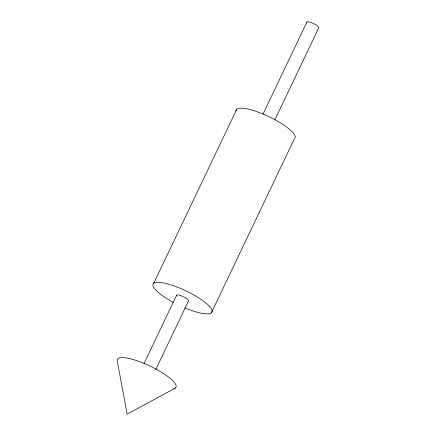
<?xml version="1.0" encoding="UTF-8"?>
<svg xmlns="http://www.w3.org/2000/svg" width="436" height="436" viewBox="0 0 436 436"><rect width="100%" height="100%" fill="white"/><g stroke="black" fill="none" stroke-linecap="round" stroke-linejoin="round"><path stroke-width="0.65" d="M153.745 283.296L236.813 109.147M144.022 363.564L176.684 295.085M262.973 114.172L306.944 21.985M155.739 369.586L188.406 301.113A6.633 1.63 25.5 0 0 182.395 296.24A6.633 1.63 25.5 0 0 176.76 296.049M274.991 119.584L318.667 28.008A6.633 1.63 25.5 0 0 313.446 23.5A6.633 1.63 25.5 0 0 306.781 22.378M211.34 312.901L294.409 138.746A32.596 7.995 25.5 0 0 268.745 116.581A32.596 7.995 25.5 0 0 235.996 111.071M175.365 388.045L127.165 414.2L117.17 360.474A32.482 7.968 25.5 0 1 152.093 367.079A32.482 7.968 25.5 0 1 173.926 388.721M173.305 302.371A32.596 7.995 25.5 0 1 160.017 282.419A32.596 7.995 25.5 0 1 208.893 305.729A32.596 7.995 25.5 0 1 185.06 307.98"/></g></svg>
